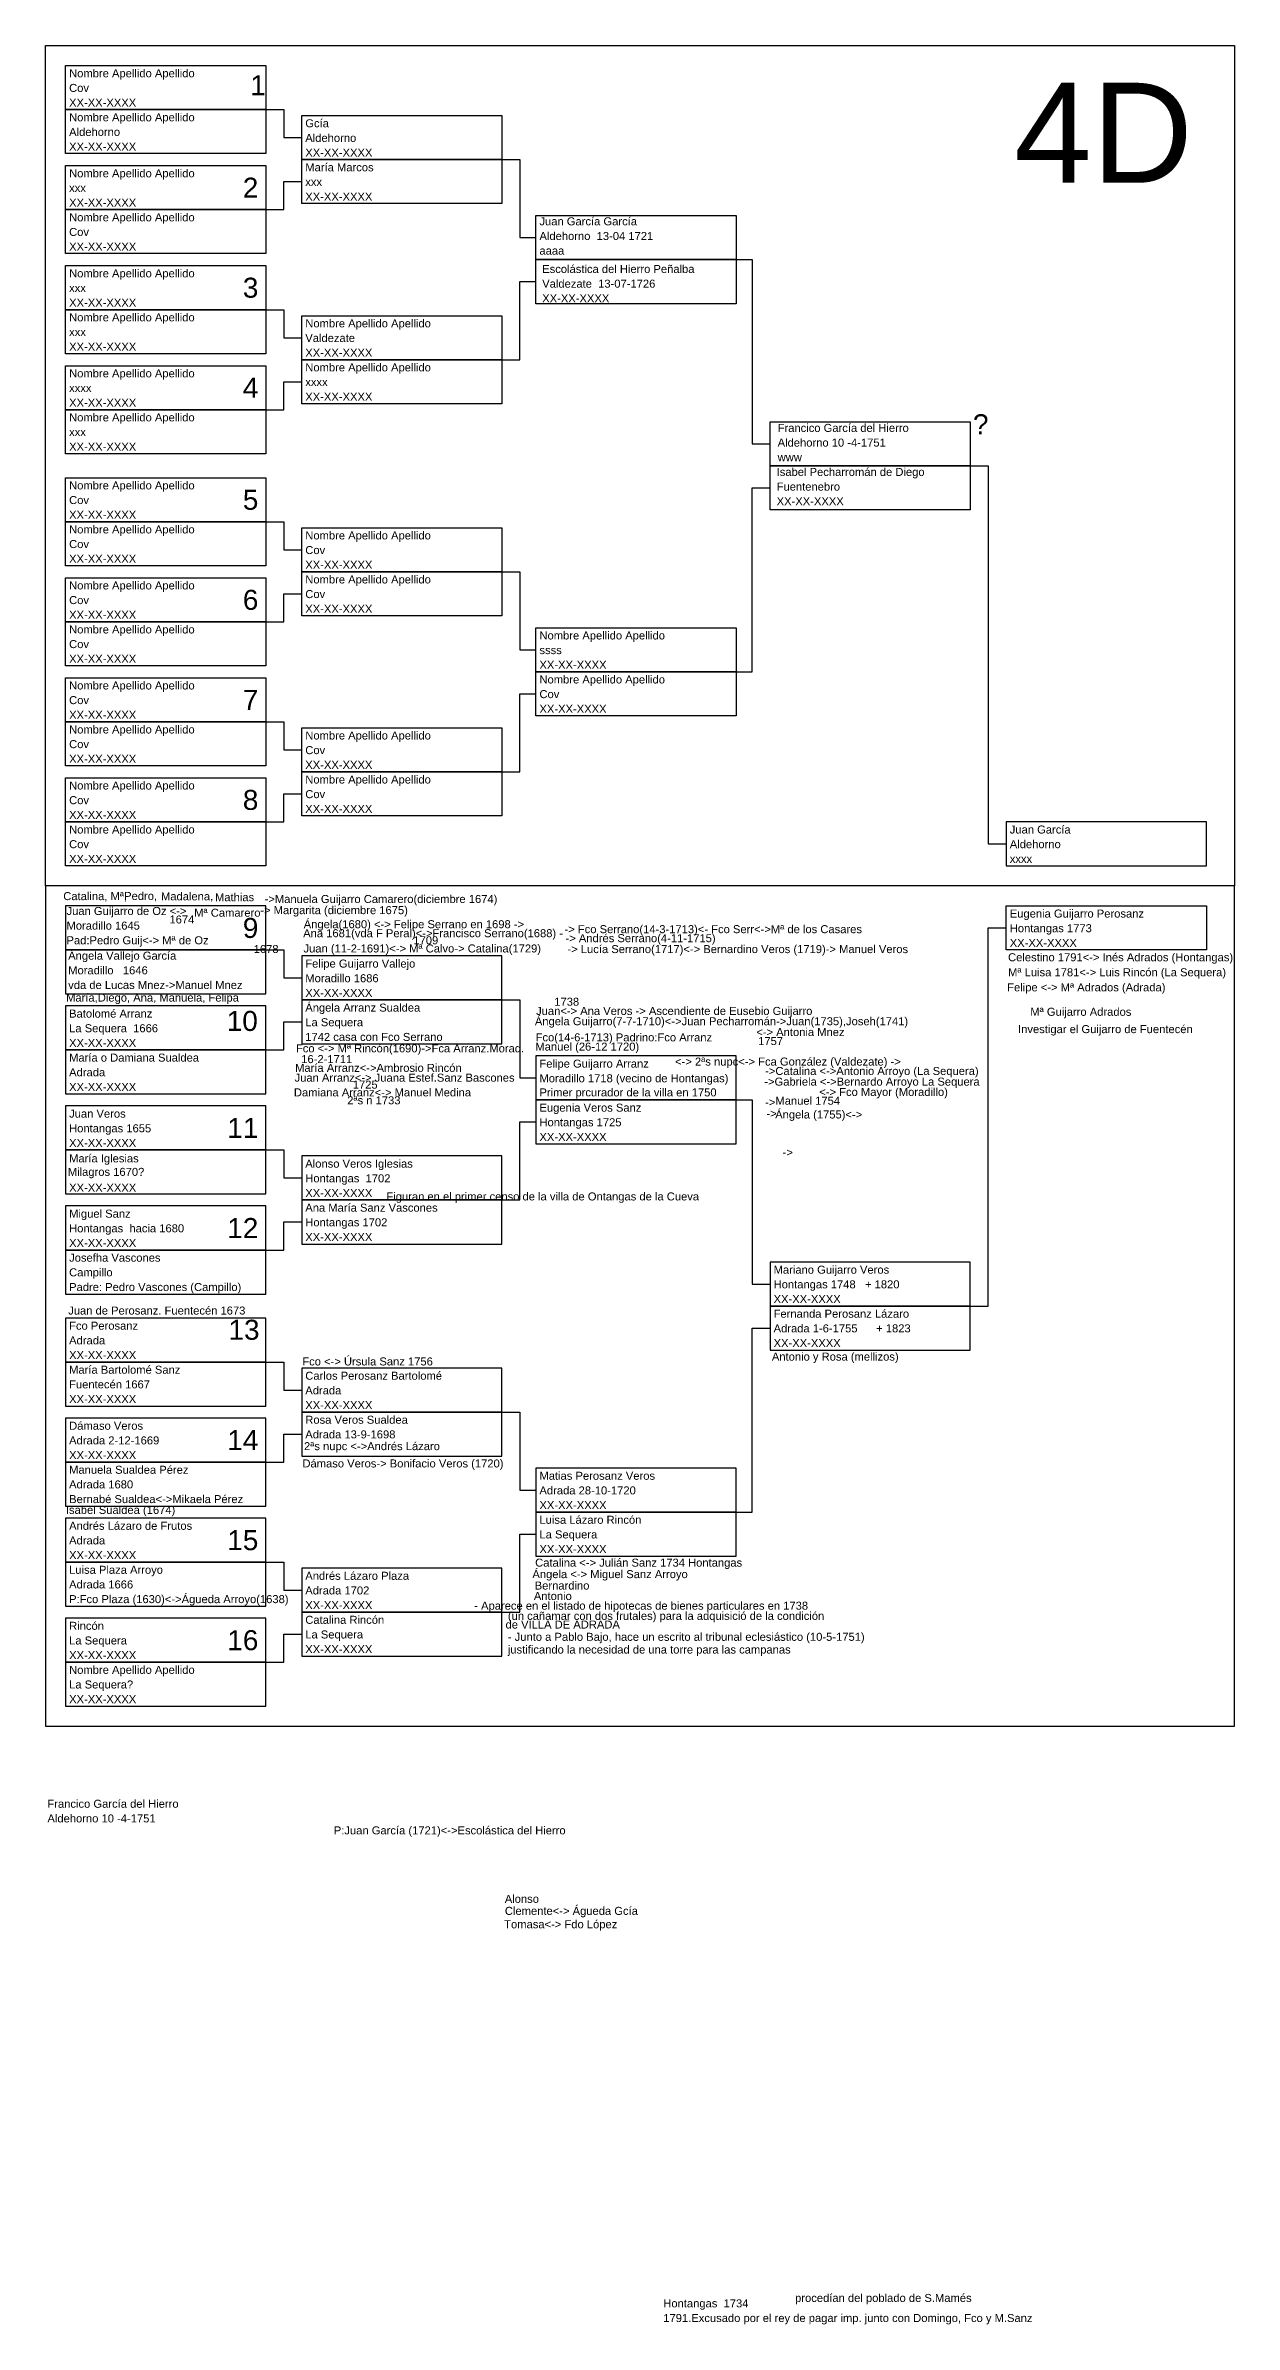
# Model space of a CAD drawing. Header units: millimetres. Extents: x -16844 to 23151, y -8543 to 4892.
# Drawn here: x -1315 to -1018, y -1650 to -1080 of the extents above; entities that cross this region are included whole.
import ezdxf
from ezdxf.enums import TextEntityAlignment as Align

# ---------------------------------------------------------------- set-up
doc = ezdxf.new("R2010")
doc.units = ezdxf.units.MM
doc.layers.add('Sanz', color=230, linetype='Continuous')
doc.styles.add('Arial', font='arial.ttf', dxfattribs={"height": 0.01})

# ---------------------------------------------------------------- blocks, each defined once
blk = doc.blocks.new('Hoja superior')
for points in [[(0, 210), (297, 210), (297, 0), (0, 0)], [(5, 205), (55, 205), (55, 194), (5, 194)], [(5, 194), (55, 194), (55, 183), (5, 183)], [(64, 192.5), (114, 192.5), (114, 181.5), (64, 181.5)], [(5, 180), (55, 180), (55, 169), (5, 169)], [(64, 181.5), (114, 181.5), (114, 170.5), (64, 170.5)], [(5, 169), (55, 169), (55, 158), (5, 158)], [(122.5, 167.5), (172.5, 167.5), (172.5, 156.5), (122.5, 156.5)], [(5, 155), (55, 155), (55, 144), (5, 144)], [(122.5, 156.5), (172.5, 156.5), (172.5, 145.5), (122.5, 145.5)], [(5, 144), (55, 144), (55, 133), (5, 133)], [(64, 142.5), (114, 142.5), (114, 131.5), (64, 131.5)], [(64, 131.5), (114, 131.5), (114, 120.5), (64, 120.5)], [(5, 130), (55, 130), (55, 119), (5, 119)], [(5, 119), (55, 119), (55, 108), (5, 108)], [(181, 116), (231, 116), (231, 105), (181, 105)], [(181, 105), (231, 105), (231, 94), (181, 94)], [(5, 102), (55, 102), (55, 91), (5, 91)], [(5, 91), (55, 91), (55, 80), (5, 80)], [(64, 89.5), (114, 89.5), (114, 78.5), (64, 78.5)], [(5, 77), (55, 77), (55, 66), (5, 66)], [(64, 78.5), (114, 78.5), (114, 67.5), (64, 67.5)], [(5, 66), (55, 66), (55, 55), (5, 55)], [(122.5, 64.5), (172.5, 64.5), (172.5, 53.5), (122.5, 53.5)], [(5, 52), (55, 52), (55, 41), (5, 41)], [(122.5, 53.5), (172.5, 53.5), (172.5, 42.5), (122.5, 42.5)], [(5, 41), (55, 41), (55, 30), (5, 30)], [(64, 39.5), (114, 39.5), (114, 28.5), (64, 28.5)], [(64, 28.5), (114, 28.5), (114, 17.5), (64, 17.5)], [(5, 27), (55, 27), (55, 16), (5, 16)], [(5, 16), (55, 16), (55, 5), (5, 5)], [(240, 5), (290, 5), (290, 16), (240, 16)]]:
    blk.add_lwpolyline(points, close=True)
for points in [[(55, 194), (59.5, 194), (59.5, 187), (64, 187)], [(114, 181.5), (118.5, 181.5), (118.5, 162), (122.5, 162)], [(55, 169), (59.5, 169), (59.5, 176), (64, 176)], [(172.5, 156.5), (176.5, 156.5), (176.5, 110.5), (181, 110.5)], [(114, 131.5), (118.5, 131.5), (118.5, 151), (122.5, 151)], [(55, 144), (59.5, 144), (59.5, 137), (64, 137)], [(55, 119), (59.5, 119), (59.5, 126), (64, 126)], [(231, 105), (235.5, 105), (235.5, 10.5), (240, 10.5)], [(172.5, 53.5), (176.5, 53.5), (176.5, 99.5), (181, 99.5)], [(55, 91), (59.5, 91), (59.5, 84), (64, 84)], [(114, 78.5), (118.5, 78.5), (118.5, 59), (122.5, 59)], [(55, 66), (59.5, 66), (59.5, 73), (64, 73)], [(114, 28.5), (118.5, 28.5), (118.5, 48), (122.5, 48)], [(55, 41), (59.5, 41), (59.5, 34), (64, 34)], [(55, 16), (59.5, 16), (59.5, 23), (64, 23)]]:
    blk.add_lwpolyline(points)
blk = doc.blocks.new('Hoja inferior')
for points in [[(0, -210), (297, -210), (297, 0), (0, 0)], [(5, -16), (55, -16), (55, -5), (5, -5)], [(240, -5), (290, -5), (290, -16), (240, -16)], [(5, -27), (55, -27), (55, -16), (5, -16)], [(64, -28.5), (114, -28.5), (114, -17.5), (64, -17.5)], [(5, -41), (55, -41), (55, -30), (5, -30)], [(64, -39.5), (114, -39.5), (114, -28.5), (64, -28.5)], [(5, -52), (55, -52), (55, -41), (5, -41)], [(122.5, -53.5), (172.5, -53.5), (172.5, -42.5), (122.5, -42.5)], [(5, -66), (55, -66), (55, -55), (5, -55)], [(122.5, -64.5), (172.5, -64.5), (172.5, -53.5), (122.5, -53.5)], [(5, -77), (55, -77), (55, -66), (5, -66)], [(64, -78.5), (114, -78.5), (114, -67.5), (64, -67.5)], [(64, -89.5), (114, -89.5), (114, -78.5), (64, -78.5)], [(5, -91), (55, -91), (55, -80), (5, -80)], [(5, -102), (55, -102), (55, -91), (5, -91)], [(181, -105), (231, -105), (231, -94), (181, -94)], [(5, -119), (55, -119), (55, -108), (5, -108)], [(181, -116), (231, -116), (231, -105), (181, -105)], [(5, -130), (55, -130), (55, -119), (5, -119)], [(64, -131.5), (114, -131.5), (114, -120.5), (64, -120.5)], [(5, -144), (55, -144), (55, -133), (5, -133)], [(64, -142.5), (114, -142.5), (114, -131.5), (64, -131.5)], [(5, -155), (55, -155), (55, -144), (5, -144)], [(122.5, -156.5), (172.5, -156.5), (172.5, -145.5), (122.5, -145.5)], [(5, -169), (55, -169), (55, -158), (5, -158)], [(122.5, -167.5), (172.5, -167.5), (172.5, -156.5), (122.5, -156.5)], [(5, -180), (55, -180), (55, -169), (5, -169)], [(64, -181.5), (114, -181.5), (114, -170.5), (64, -170.5)], [(64, -192.5), (114, -192.5), (114, -181.5), (64, -181.5)], [(5, -194), (55, -194), (55, -183), (5, -183)], [(5, -205), (55, -205), (55, -194), (5, -194)]]:
    blk.add_lwpolyline(points, close=True)
for points in [[(231, -105), (235.5, -105), (235.5, -10.5), (240, -10.5)], [(55, -16), (59.5, -16), (59.5, -23), (64, -23)], [(55, -41), (59.5, -41), (59.5, -34), (64, -34)], [(114, -28.5), (118.5, -28.5), (118.5, -48), (122.5, -48)], [(172.5, -53.5), (176.5, -53.5), (176.5, -99.5), (181, -99.5)], [(114, -78.5), (118.5, -78.5), (118.5, -59), (122.5, -59)], [(55, -66), (59.5, -66), (59.5, -73), (64, -73)], [(55, -91), (59.5, -91), (59.5, -84), (64, -84)], [(172.5, -156.5), (176.5, -156.5), (176.5, -110.5), (181, -110.5)], [(55, -119), (59.5, -119), (59.5, -126), (64, -126)], [(114, -131.5), (118.5, -131.5), (118.5, -151), (122.5, -151)], [(55, -144), (59.5, -144), (59.5, -137), (64, -137)], [(114, -181.5), (118.5, -181.5), (118.5, -162), (122.5, -162)], [(55, -169), (59.5, -169), (59.5, -176), (64, -176)], [(55, -194), (59.5, -194), (59.5, -187), (64, -187)]]:
    blk.add_lwpolyline(points)
blk = doc.blocks.new('Casilla')
at = {"style": 'Arial'}
for tag, p in [('NOMBRE', (0.88, 8.08)), ('LUGAR_NACIMIENTO', (0.88, 4.42)), ('FECHA', (0.88, 0.75))]:
    blk.add_attdef(tag, p, '', height=2, dxfattribs=at)
blk = doc.blocks.new('Hermanos')
at = {"style": 'Arial'}
blk.add_attdef('NOMBRE', (0, 0), '', height=2, dxfattribs=at)

msp = doc.modelspace()

# ---------------------------------------------------------------- block references
for name, p, values in [('Casilla', (-1310.43, -1096), {'NOMBRE': 'Nombre Apellido Apellido', 'LUGAR_NACIMIENTO': 'Cov', 'FECHA': 'XX-XX-XXXX'}), ('Casilla', (-1310.43, -1107), {'NOMBRE': 'Nombre Apellido Apellido', 'LUGAR_NACIMIENTO': 'Aldehorno', 'FECHA': 'XX-XX-XXXX'}), ('Casilla', (-1251.43, -1108.5), {'NOMBRE': 'Gcía', 'LUGAR_NACIMIENTO': 'Aldehorno', 'FECHA': 'XX-XX-XXXX'}), ('Casilla', (-1251.43, -1119.5), {'NOMBRE': 'María Marcos', 'LUGAR_NACIMIENTO': 'xxx', 'FECHA': 'XX-XX-XXXX'}), ('Casilla', (-1310.43, -1121), {'NOMBRE': 'Nombre Apellido Apellido', 'LUGAR_NACIMIENTO': 'xxx', 'FECHA': 'XX-XX-XXXX'}), ('Casilla', (-1310.43, -1132), {'NOMBRE': 'Nombre Apellido Apellido', 'LUGAR_NACIMIENTO': 'Cov', 'FECHA': 'XX-XX-XXXX'}), ('Casilla', (-1310.43, -1146), {'NOMBRE': 'Nombre Apellido Apellido', 'LUGAR_NACIMIENTO': 'xxx', 'FECHA': 'XX-XX-XXXX'}), ('Casilla', (-1310.43, -1157), {'NOMBRE': 'Nombre Apellido Apellido', 'LUGAR_NACIMIENTO': 'xxx', 'FECHA': 'XX-XX-XXXX'}), ('Casilla', (-1251.43, -1158.5), {'NOMBRE': 'Nombre Apellido Apellido', 'LUGAR_NACIMIENTO': 'Valdezate', 'FECHA': 'XX-XX-XXXX'}), ('Casilla', (-1310.43, -1171), {'NOMBRE': 'Nombre Apellido Apellido', 'LUGAR_NACIMIENTO': 'xxxx', 'FECHA': 'XX-XX-XXXX'}), ('Casilla', (-1251.43, -1169.5), {'NOMBRE': 'Nombre Apellido Apellido', 'LUGAR_NACIMIENTO': 'xxxx', 'FECHA': 'XX-XX-XXXX'}), ('Casilla', (-1310.43, -1182), {'NOMBRE': 'Nombre Apellido Apellido', 'LUGAR_NACIMIENTO': 'xxx', 'FECHA': 'XX-XX-XXXX'}), ('Casilla', (-1310.43, -1199), {'NOMBRE': 'Nombre Apellido Apellido', 'LUGAR_NACIMIENTO': 'Cov', 'FECHA': 'XX-XX-XXXX'}), ('Casilla', (-1310.43, -1210), {'NOMBRE': 'Nombre Apellido Apellido', 'LUGAR_NACIMIENTO': 'Cov', 'FECHA': 'XX-XX-XXXX'}), ('Casilla', (-1251.43, -1211.5), {'NOMBRE': 'Nombre Apellido Apellido', 'LUGAR_NACIMIENTO': 'Cov', 'FECHA': 'XX-XX-XXXX'}), ('Casilla', (-1251.43, -1222.5), {'NOMBRE': 'Nombre Apellido Apellido', 'LUGAR_NACIMIENTO': 'Cov', 'FECHA': 'XX-XX-XXXX'}), ('Casilla', (-1310.43, -1224), {'NOMBRE': 'Nombre Apellido Apellido', 'LUGAR_NACIMIENTO': 'Cov', 'FECHA': 'XX-XX-XXXX'}), ('Casilla', (-1310.43, -1235), {'NOMBRE': 'Nombre Apellido Apellido', 'LUGAR_NACIMIENTO': 'Cov', 'FECHA': 'XX-XX-XXXX'}), ('Casilla', (-1192.93, -1236.5), {'NOMBRE': 'Nombre Apellido Apellido', 'LUGAR_NACIMIENTO': 'ssss', 'FECHA': 'XX-XX-XXXX'}), ('Casilla', (-1310.43, -1249), {'NOMBRE': 'Nombre Apellido Apellido', 'LUGAR_NACIMIENTO': 'Cov', 'FECHA': 'XX-XX-XXXX'}), ('Casilla', (-1192.93, -1247.5), {'NOMBRE': 'Nombre Apellido Apellido', 'LUGAR_NACIMIENTO': 'Cov', 'FECHA': 'XX-XX-XXXX'}), ('Casilla', (-1310.43, -1260), {'NOMBRE': 'Nombre Apellido Apellido', 'LUGAR_NACIMIENTO': 'Cov', 'FECHA': 'XX-XX-XXXX'}), ('Casilla', (-1251.43, -1261.5), {'NOMBRE': 'Nombre Apellido Apellido', 'LUGAR_NACIMIENTO': 'Cov', 'FECHA': 'XX-XX-XXXX'}), ('Casilla', (-1310.43, -1274), {'NOMBRE': 'Nombre Apellido Apellido', 'LUGAR_NACIMIENTO': 'Cov', 'FECHA': 'XX-XX-XXXX'}), ('Casilla', (-1251.43, -1272.5), {'NOMBRE': 'Nombre Apellido Apellido', 'LUGAR_NACIMIENTO': 'Cov', 'FECHA': 'XX-XX-XXXX'}), ('Casilla', (-1310.43, -1285), {'NOMBRE': 'Nombre Apellido Apellido', 'LUGAR_NACIMIENTO': 'Cov', 'FECHA': 'XX-XX-XXXX'}), ('Casilla', (-1075.43, -1285), {'NOMBRE': 'Juan García', 'LUGAR_NACIMIENTO': 'Aldehorno', 'FECHA': 'xxxx'}), ('Hermanos', (-1311.79, -1293.56), {'NOMBRE': ' Catalina, Mª,'}), ('Hermanos', (-1296.58, -1293.52), {'NOMBRE': ' Pedro,'}), ('Hermanos', (-1288.15, -1293.61), {'NOMBRE': '  Madalena,'}), ('Hermanos', (-1274.65, -1293.83), {'NOMBRE': '  Mathias'}), ('Hermanos', (-1260.71, -1294.28), {'NOMBRE': '->Manuela Guijarro Camarero(diciembre 1674)'}), ('Hermanos', (-1288.37, -1299.4), {'NOMBRE': '     1674               '}), ('Hermanos', (-1278.3, -1297.71), {'NOMBRE': 'Mª Camarero'}), ('Hermanos', (-1261.79, -1297.07), {'NOMBRE': '-> Margarita (diciembre 1675)'}), ('Hermanos', (-1250.94, -1300.58), {'NOMBRE': 'Ángela(1680) <-> Felipe Serrano en 1698 ->'}), ('Casilla', (-1075.43, -1306), {'NOMBRE': 'Eugenia Guijarro Perosanz', 'LUGAR_NACIMIENTO': 'Hontangas 1773', 'FECHA': 'XX-XX-XXXX'}), ('Hermanos', (-1251.07, -1302.83), {'NOMBRE': 'Ana 1681(vda F Peral)<->Francisco Serrano(1688) -'}), ('Hermanos', (-1230.54, -1304.6), {'NOMBRE': '         1709'}), ('Hermanos', (-1185.79, -1301.82), {'NOMBRE': '-> Fco Serrano(14-3-1713)<- Fco Serr<->Mª de los Casares'}), ('Hermanos', (-1185.54, -1304.07), {'NOMBRE': '-> Andrés Serrano(4-11-1715)'}), ('Casilla', (-1310.66, -1316.52), {'NOMBRE': 'Ángela Vallejo García', 'LUGAR_NACIMIENTO': 'Moradillo   1646', 'FECHA': 'vda de Lucas Mnez->Manuel Mnez'}), ('Hermanos', (-1263.44, -1306.78), {'NOMBRE': '1678'}), ('Hermanos', (-1251, -1306.64), {'NOMBRE': 'Juan (11-2-1691)<-> Mª Calvo-> Catalina(1729)'}), ('Hermanos', (-1185.05, -1306.8), {'NOMBRE': '-> Lucía Serrano(1717)<-> Bernardino Veros (1719)-> Manuel Veros'}), ('Hermanos', (-1074.97, -1308.84), {'NOMBRE': 'Celestino 1791<-> Inés Adrados (Hontangas)'}), ('Hermanos', (-1075.19, -1316.35), {'NOMBRE': 'Felipe <-> Mª Adrados (Adrada)'}), ('Hermanos', (-1074.97, -1312.59), {'NOMBRE': 'Mª Luisa 1781<-> Luis Rincón (La Sequera)'}), ('Hermanos', (-1312.63, -1318.92), {'NOMBRE': '   María,Diego, Ana, Manuela, Felipa'}), ('Casilla', (-1310.43, -1331), {'NOMBRE': 'Batolomé Arranz', 'LUGAR_NACIMIENTO': 'La Sequera  1666', 'FECHA': 'XX-XX-XXXX'}), ('Casilla', (-1251.43, -1329.5), {'NOMBRE': 'Ángela Arranz Sualdea', 'LUGAR_NACIMIENTO': 'La Sequera', 'FECHA': '1742 casa con Fco Serrano'}), ('Hermanos', (-1188.34, -1319.95), {'NOMBRE': '1738'}), ('Hermanos', (-1069.42, -1322.47), {'NOMBRE': 'Mª Guijarro Adrados'}), ('Hermanos', (-1193.19, -1324.83), {'NOMBRE': 'Ángela Guijarro(7-7-1710)<->Juan Pecharromán->Juan(1735),Joseh(1741)'}), ('Hermanos', (-1193, -1328.85), {'NOMBRE': 'Fco(14-6-1713) Padrino:Fco Arranz'}), ('Hermanos', (-1137.87, -1327.53), {'NOMBRE': '<-> Antonia Mnez'}), ('Casilla', (-1310.43, -1342), {'NOMBRE': 'María o Damiana Sualdea', 'LUGAR_NACIMIENTO': 'Adrada', 'FECHA': 'XX-XX-XXXX'}), ('Hermanos', (-1251.56, -1334.29), {'NOMBRE': '16-2-1711'}), ('Hermanos', (-1193.07, -1331.17), {'NOMBRE': 'Manuel (26-12 1720)'}), ('Hermanos', (-1137.41, -1329.78), {'NOMBRE': '1757'}), ('Hermanos', (-1253.23, -1338.93), {'NOMBRE': 'Juan Arranz<-> Juana Estef.Sanz Bascones'}), ('Hermanos', (-1253.09, -1336.48), {'NOMBRE': 'María Arranz<->Ambrosio Rincón'}), ('Hermanos', (-1173.69, -1334.91), {'NOMBRE': '                    <-> 2ªs nupc<-> Fca González (Valdezate) -> '}), ('Hermanos', (-1135.88, -1339.92), {'NOMBRE': '->Gabriela <->Bernardo Arroyo La Sequera'}), ('Hermanos', (-1135.67, -1337.26), {'NOMBRE': '->Catalina <->Antonio Arroyo (La Sequera) '}), ('Hermanos', (-1240.07, -1344.59), {'NOMBRE': '2ªs n 1733 '}), ('Hermanos', (-1245.67, -1340.67), {'NOMBRE': '         1725'}), ('Hermanos', (-1135.67, -1345.06), {'NOMBRE': '->'}), ('Hermanos', (-1133.11, -1344.69), {'NOMBRE': 'Manuel 1754'}), ('Hermanos', (-1124.47, -1342.5), {'NOMBRE': '   <-> Fco Mayor (Moradillo)'}), ('Casilla', (-1310.43, -1356), {'NOMBRE': 'Juan Veros', 'LUGAR_NACIMIENTO': 'Hontangas 1655', 'FECHA': 'XX-XX-XXXX'}), ('Casilla', (-1192.93, -1354.5), {'NOMBRE': 'Eugenia Veros Sanz', 'LUGAR_NACIMIENTO': 'Hontangas 1725', 'FECHA': 'XX-XX-XXXX'}), ('Hermanos', (-1135.34, -1347.89), {'NOMBRE': '->'}), ('Hermanos', (-1133.15, -1348.13), {'NOMBRE': 'Ángela (1755)<->'}), ('Casilla', (-1251.43, -1368.5), {'NOMBRE': 'Alonso Veros Iglesias', 'LUGAR_NACIMIENTO': 'Hontangas  1702', 'FECHA': 'XX-XX-XXXX'}), ('Hermanos', (-1131.31, -1357.6), {'NOMBRE': '->'}), ('Casilla', (-1310.43, -1381), {'NOMBRE': 'Miguel Sanz', 'LUGAR_NACIMIENTO': 'Hontangas  hacia 1680', 'FECHA': 'XX-XX-XXXX'}), ('Casilla', (-1251.43, -1379.5), {'NOMBRE': 'Ana María Sanz Vascones', 'LUGAR_NACIMIENTO': 'Hontangas 1702', 'FECHA': 'XX-XX-XXXX'}), ('Casilla', (-1310.43, -1392), {'NOMBRE': 'Josefha Vascones', 'LUGAR_NACIMIENTO': 'Campillo', 'FECHA': 'Padre: Pedro Vascones (Campillo)'}), ('Casilla', (-1134.43, -1395), {'NOMBRE': 'Mariano Guijarro Veros', 'LUGAR_NACIMIENTO': 'Hontangas 1748   + 1820', 'FECHA': 'XX-XX-XXXX'}), ('Hermanos', (-1309.78, -1397.13), {'NOMBRE': 'Juan de Perosanz. Fuentecén 1673'}), ('Casilla', (-1310.43, -1409), {'NOMBRE': 'Fco Perosanz', 'LUGAR_NACIMIENTO': 'Adrada', 'FECHA': 'XX-XX-XXXX'}), ('Casilla', (-1134.43, -1406), {'NOMBRE': 'Fernanda Perosanz Lázaro', 'LUGAR_NACIMIENTO': 'Adrada 1-6-1755      + 1823', 'FECHA': 'XX-XX-XXXX'}), ('Hermanos', (-1133.98, -1408.64), {'NOMBRE': 'Antonio y Rosa (mellizos)'}), ('Casilla', (-1310.43, -1420), {'NOMBRE': 'María Bartolomé Sanz', 'LUGAR_NACIMIENTO': 'Fuentecén 1667', 'FECHA': 'XX-XX-XXXX'}), ('Hermanos', (-1251.29, -1409.85), {'NOMBRE': 'Fco <-> Úrsula Sanz 1756'}), ('Casilla', (-1251.43, -1421.5), {'NOMBRE': 'Carlos Perosanz Bartolomé', 'LUGAR_NACIMIENTO': 'Adrada', 'FECHA': 'XX-XX-XXXX'}), ('Casilla', (-1310.43, -1434), {'NOMBRE': 'Dámaso Veros', 'LUGAR_NACIMIENTO': 'Adrada 2-12-1669', 'FECHA': 'XX-XX-XXXX'}), ('Hermanos', (-1250.87, -1431.02), {'NOMBRE': '2ªs nupc <->Andrés Lázaro'}), ('Casilla', (-1310.43, -1445), {'NOMBRE': 'Manuela Sualdea Pérez', 'LUGAR_NACIMIENTO': 'Adrada 1680', 'FECHA': 'Bernabé Sualdea<->Mikaela Pérez'}), ('Casilla', (-1192.93, -1446.5), {'NOMBRE': 'Matias Perosanz Veros', 'LUGAR_NACIMIENTO': 'Adrada 28-10-1720', 'FECHA': 'XX-XX-XXXX'}), ('Casilla', (-1310.43, -1459), {'NOMBRE': 'Andrés Lázaro de Frutos', 'LUGAR_NACIMIENTO': 'Adrada', 'FECHA': 'XX-XX-XXXX'}), ('Casilla', (-1192.93, -1457.5), {'NOMBRE': 'Luisa Lázaro Rincón', 'LUGAR_NACIMIENTO': 'La Sequera', 'FECHA': 'XX-XX-XXXX'}), ('Casilla', (-1310.43, -1470), {'NOMBRE': 'Luisa Plaza Arroyo', 'LUGAR_NACIMIENTO': 'Adrada 1666', 'FECHA': 'P:Fco Plaza (1630)<->Águeda Arroyo(1638)'}), ('Hermanos', (-1195.37, -1463), {'NOMBRE': '  Ángela <-> Miguel Sanz Arroyo'}), ('Hermanos', (-1193.9, -1460.13), {'NOMBRE': ' Catalina <-> Julián Sanz 1734 Hontangas'}), ('Hermanos', (-1194.22, -1468.47), {'NOMBRE': ' Antonio '}), ('Hermanos', (-1193.23, -1465.86), {'NOMBRE': 'Bernardino'}), ('Casilla', (-1310.43, -1484), {'NOMBRE': 'Rincón', 'LUGAR_NACIMIENTO': 'La Sequera', 'FECHA': 'XX-XX-XXXX'}), ('Casilla', (-1251.43, -1482.5), {'NOMBRE': 'Catalina Rincón', 'LUGAR_NACIMIENTO': 'La Sequera', 'FECHA': 'XX-XX-XXXX'}), ('Casilla', (-1310.43, -1495), {'NOMBRE': 'Nombre Apellido Apellido', 'LUGAR_NACIMIENTO': 'La Sequera?', 'FECHA': 'XX-XX-XXXX'}), ('Hermanos', (-1200.71, -1544.16), {'NOMBRE': 'Alonso'}), ('Hermanos', (-1128.18, -1643.89), {'NOMBRE': 'procedían del poblado de S.Mamés'})]:
    msp.add_blockref(name, p).add_auto_attribs(values)
ref = msp.add_blockref('Casilla', (-1192.93, -1133))
ref.add_attrib('NOMBRE', 'Juan García García', (-1192.05, -1124.92), dxfattribs={"color": 1, "height": 2, "style": 'Arial'})
ref.add_attrib('LUGAR_NACIMIENTO', 'Aldehorno  13-04 1721', (-1192.05, -1128.59), dxfattribs={"height": 2, "style": 'Arial'})
ref.add_attrib('FECHA', 'aaaa', (-1192.05, -1132.25), dxfattribs={"height": 2, "style": 'Arial'})
ref = msp.add_blockref('Casilla', (-1192.24, -1144.91))
ref.add_attrib('NOMBRE', 'Escolástica del Hierro Peñalba', (-1191.36, -1136.83), dxfattribs={"color": 1, "height": 2, "style": 'Arial'})
ref.add_attrib('LUGAR_NACIMIENTO', 'Valdezate  13-07-1726', (-1191.36, -1140.5), dxfattribs={"height": 2, "style": 'Arial'})
ref.add_attrib('FECHA', 'XX-XX-XXXX', (-1191.36, -1144.16), dxfattribs={"height": 2, "style": 'Arial'})
ref = msp.add_blockref('Casilla', (-1133.42, -1184.63))
ref.add_attrib('NOMBRE', 'Francico García del Hierro', (-1132.54, -1176.55), dxfattribs={"color": 1, "height": 2, "style": 'Arial'})
ref.add_attrib('LUGAR_NACIMIENTO', 'Aldehorno 10 -4-1751', (-1132.54, -1180.22), dxfattribs={"height": 2, "style": 'Arial'})
ref.add_attrib('FECHA', 'www', (-1132.54, -1183.88), dxfattribs={"height": 2, "style": 'Arial'})
ref = msp.add_blockref('Casilla', (-1133.66, -1195.63))
ref.add_attrib('NOMBRE', 'Isabel Pecharromán de Diego', (-1132.79, -1187.55), dxfattribs={"color": 1, "height": 2, "style": 'Arial'})
ref.add_attrib('LUGAR_NACIMIENTO', 'Fuentenebro', (-1132.79, -1191.22), dxfattribs={"height": 2, "style": 'Arial'})
ref.add_attrib('FECHA', 'XX-XX-XXXX', (-1132.79, -1194.88), dxfattribs={"height": 2, "style": 'Arial'})
ref = msp.add_blockref('Casilla', (-1311.08, -1305.35))
ref.add_attrib('NOMBRE', 'Juan Guijarro de Oz <-> ', (-1310.2, -1297.27), dxfattribs={"color": 3, "height": 2, "style": 'Arial'})
ref.add_attrib('LUGAR_NACIMIENTO', 'Moradillo 1645', (-1310.2, -1300.93), dxfattribs={"height": 2, "style": 'Arial'})
ref.add_attrib('FECHA', 'Pad:Pedro Guij<-> Mª de Oz', (-1310.2, -1304.6), dxfattribs={"height": 2, "style": 'Arial'})
ref = msp.add_blockref('Casilla', (-1251.43, -1318.5))
ref.add_attrib('NOMBRE', 'Felipe Guijarro Vallejo', (-1250.55, -1310.42), dxfattribs={"color": 3, "height": 2, "style": 'Arial'})
ref.add_attrib('LUGAR_NACIMIENTO', 'Moradillo 1686', (-1250.55, -1314.08), dxfattribs={"height": 2, "style": 'Arial'})
ref.add_attrib('FECHA', 'XX-XX-XXXX', (-1250.55, -1317.75), dxfattribs={"height": 2, "style": 'Arial'})
ref = msp.add_blockref('Hermanos', (-1192.89, -1322.25))
ref.add_attrib('NOMBRE', 'Juan<-> Ana Veros -> Ascendiente de Eusebio Guijarro', (-1192.89, -1322.25), dxfattribs={"color": 3, "height": 2, "style": 'Arial'})
ref = msp.add_blockref('Hermanos', (-1072.48, -1326.8))
ref.add_attrib('NOMBRE', 'Investigar el Guijarro de Fuentecén', (-1072.48, -1326.8), dxfattribs={"color": 2, "height": 2, "style": 'Arial'})
ref = msp.add_blockref('Hermanos', (-1252.88, -1331.6))
ref.add_attrib('NOMBRE', 'Fco <-> Mª Rincón(1690)->Fca Arranz.Morad. ', (-1252.88, -1331.6), dxfattribs={"color": 30, "height": 2, "style": 'Arial'})
ref = msp.add_blockref('Casilla', (-1192.93, -1343.5))
ref.add_attrib('NOMBRE', 'Felipe Guijarro Arranz', (-1192.05, -1335.42), dxfattribs={"height": 2, "style": 'Arial'})
ref.add_attrib('LUGAR_NACIMIENTO', 'Moradillo 1718 (vecino de Hontangas)', (-1192.05, -1339.08), dxfattribs={"height": 2, "style": 'Arial'})
ref = msp.add_blockref('Hermanos', (-1253.39, -1342.61))
ref.add_attrib('NOMBRE', 'Damiana Arranz<-> Manuel Medina', (-1253.39, -1342.61), dxfattribs={"color": 1, "height": 2, "style": 'Arial'})
ref = msp.add_blockref('Hermanos', (-1192.05, -1342.61))
ref.add_attrib('NOMBRE', 'Primer prcurador de la villa en 1750', (-1192.05, -1342.61), dxfattribs={"color": 2, "height": 2, "style": 'Arial'})
ref = msp.add_blockref('Casilla', (-1310.74, -1370.56))
ref.add_attrib('NOMBRE', 'Milagros 1670?', (-1309.87, -1362.47), dxfattribs={"height": 2, "style": 'Arial'})
ref = msp.add_blockref('Casilla', (-1310.43, -1367.18))
ref.add_attrib('NOMBRE', 'María Iglesias  ', (-1309.55, -1359.1), dxfattribs={"height": 2, "style": 'Arial'})
ref.add_attrib('FECHA', 'XX-XX-XXXX', (-1309.55, -1366.43), dxfattribs={"height": 2, "style": 'Arial'})
ref = msp.add_blockref('Hermanos', (-1230.28, -1368.61))
ref.add_attrib('NOMBRE', 'Figuran en el primer censo de la villa de Ontangas de la Cueva', (-1230.28, -1368.61), dxfattribs={"color": 2, "height": 2, "style": 'Arial'})
ref = msp.add_blockref('Casilla', (-1251.43, -1432.5))
ref.add_attrib('NOMBRE', 'Rosa Veros Sualdea', (-1250.55, -1424.42), dxfattribs={"height": 2, "style": 'Arial'})
ref.add_attrib('LUGAR_NACIMIENTO', 'Adrada 13-9-1698', (-1250.55, -1428.08), dxfattribs={"height": 2, "style": 'Arial'})
ref = msp.add_blockref('Casilla', (-1252.91, -1436.09))
ref.add_attrib('FECHA', ' Dámaso Veros-> Bonifacio Veros (1720)', (-1252.04, -1435.34), dxfattribs={"color": 7, "height": 2, "style": 'Arial'})
ref = msp.add_blockref('Casilla', (-1312.02, -1447.71))
ref.add_attrib('FECHA', ' Isabel Sualdea (1674)', (-1311.14, -1446.96), dxfattribs={"color": 7, "height": 2, "style": 'Arial'})
at = {"color": 131}
msp.add_blockref('Casilla', (-1251.43, -1471.5), dxfattribs=at).add_auto_attribs({'NOMBRE': 'Andrés Lázaro Plaza', 'LUGAR_NACIMIENTO': 'Adrada 1702', 'FECHA': 'XX-XX-XXXX'})
ref = msp.add_blockref('Hermanos', (-1208.34, -1470.89))
ref.add_attrib('NOMBRE', '- Aparece en el listado de hipotecas de bienes particulares en 1738 ', (-1208.34, -1470.89), dxfattribs={"color": 142, "height": 2, "style": 'Arial'})
ref = msp.add_blockref('Hermanos', (-1200.52, -1475.6))
ref.add_attrib('NOMBRE', 'de VILLA DE ADRADA', (-1200.52, -1475.6), dxfattribs={"color": 142, "height": 2, "style": 'Arial'})
ref = msp.add_blockref('Hermanos', (-1199.94, -1473.44))
ref.add_attrib('NOMBRE', '(un cañamar con dos frutales) para la adquisició de la condición ', (-1199.94, -1473.44), dxfattribs={"color": 142, "height": 2, "style": 'Arial'})
ref = msp.add_blockref('Hermanos', (-1199.94, -1481.85))
ref.add_attrib('NOMBRE', 'justificando la necesidad de una torre para las campanas', (-1199.94, -1481.85), dxfattribs={"color": 142, "height": 2, "style": 'Arial'})
ref = msp.add_blockref('Hermanos', (-1199.94, -1478.67))
ref.add_attrib('NOMBRE', '- Junto a Pablo Bajo, hace un escrito al tribunal eclesiástico (10-5-1751) ', (-1199.94, -1478.67), dxfattribs={"color": 142, "height": 2, "style": 'Arial'})
ref = msp.add_blockref('Casilla', (-1315.85, -1528.47))
ref.add_attrib('NOMBRE', 'Francico García del Hierro', (-1314.97, -1520.39), dxfattribs={"height": 2, "style": 'Arial'})
ref.add_attrib('LUGAR_NACIMIENTO', 'Aldehorno 10 -4-1751', (-1314.97, -1524.05), dxfattribs={"height": 2, "style": 'Arial'})
ref = msp.add_blockref('Casilla', (-1244.3, -1535.13))
ref.add_attrib('NOMBRE', 'P:Juan García (1721)<->Escolástica del Hierro', (-1243.42, -1527.04), dxfattribs={"height": 2, "style": 'Arial'})
ref = msp.add_blockref('Hermanos', (-1200.86, -1550.5))
ref.add_attrib('NOMBRE', 'Tomasa<-> Fdo López', (-1200.86, -1550.5), dxfattribs={"color": 2, "height": 2, "style": 'Arial'})
ref = msp.add_blockref('Hermanos', (-1200.69, -1547.16))
ref.add_attrib('NOMBRE', 'Clemente<-> Águeda Gcía', (-1200.69, -1547.16), dxfattribs={"color": 2, "height": 2, "style": 'Arial'})
ref = msp.add_blockref('Casilla', (-1165.87, -1649.66))
ref.add_attrib('LUGAR_NACIMIENTO', '     Hontangas  1734', (-1164.99, -1645.24), dxfattribs={"height": 2, "style": 'Arial'})
ref.add_attrib('FECHA', '     1791.Excusado por el rey de pagar imp. junto con Domingo, Fco y M.Sanz', (-1164.99, -1648.91), dxfattribs={"height": 2, "style": 'Arial'})
at = {"layer": 'Sanz'}
for name in ['Hoja superior', 'Hoja inferior']:
    msp.add_blockref(name, (-1315.43, -1290), dxfattribs=at)

# ---------------------------------------------------------------- texts
at = {"style": 'Arial'}
for s, p in [('1', (-1260.43, -1092.41)), ('2', (-1262.27, -1118.01)), ('3', (-1262.27, -1143.01)), ('4', (-1262.27, -1168.01)), ('?', (-1079.86, -1177.14)), ('5', (-1262.27, -1196.01)), ('6', (-1262.27, -1221.01)), ('7', (-1262.27, -1246.01)), ('8', (-1262.27, -1271.01)), ('9', (-1262.27, -1303.01)), ('10', (-1262.41, -1326.26)), ('11', (-1262.27, -1353.01)), ('12', (-1262.27, -1378.01)), ('13', (-1261.97, -1403.43)), ('14', (-1262.27, -1431.01)), ('15', (-1262.27, -1456.01)), ('16', (-1262.27, -1481.01))]:
    msp.add_text(s, height=5, dxfattribs=at).set_placement(p, align=Align.RIGHT)
at = {"layer": 'Sanz', "style": 'Arial'}
msp.add_text('4D', height=25, dxfattribs=at).set_placement((-1028.81, -1114.28), align=Align.RIGHT)

doc.saveas('drawing.dxf')
